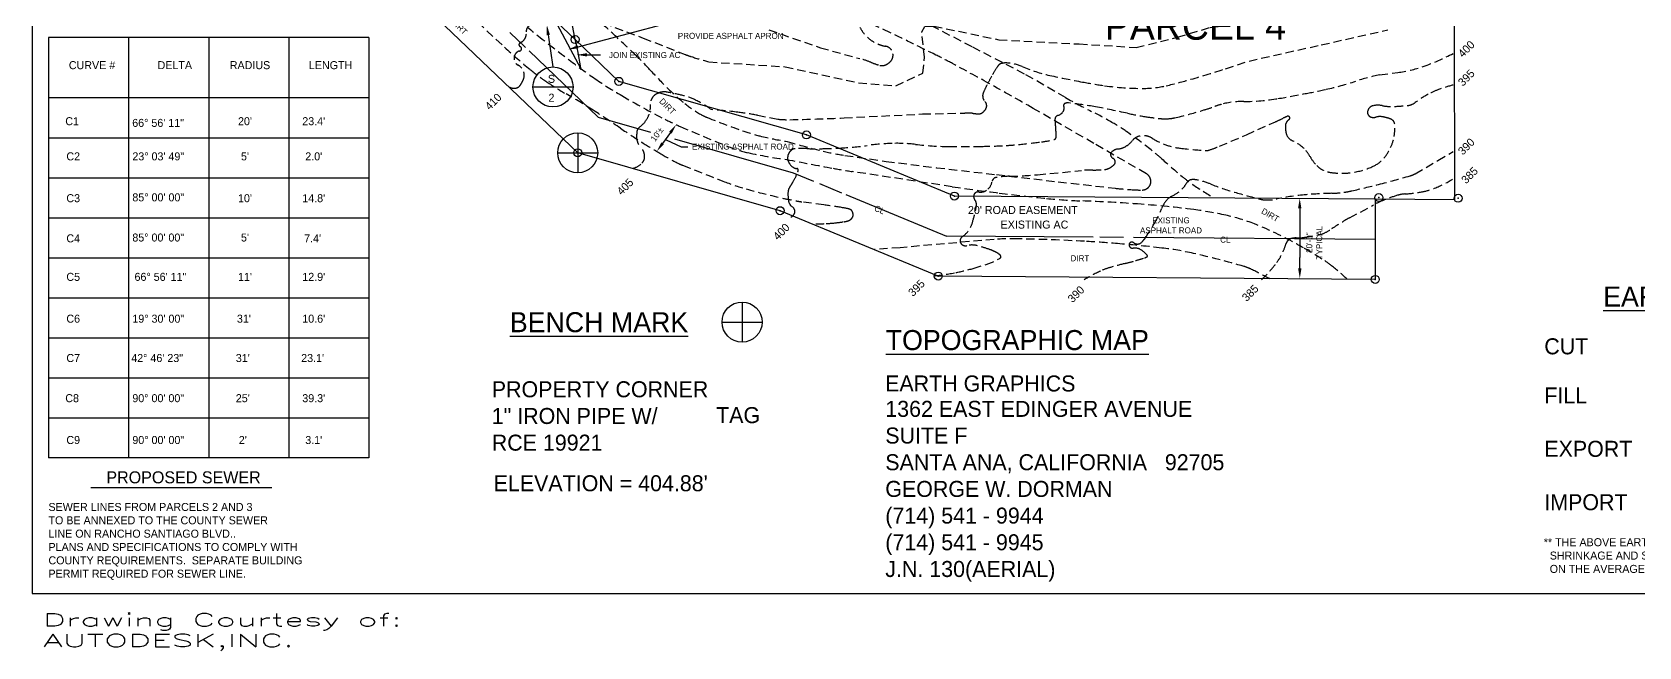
# Model space of a CAD drawing. Extents: x 0 to 7440, y -160 to 5160.
# Drawn here: x 0 to 4817, y -160 to 1683 of the extents above; entities that cross this region are included whole.
import ezdxf
from ezdxf.enums import TextEntityAlignment as Align

# ---------------------------------------------------------------- set-up
doc = ezdxf.new("R2010")
doc.units = 0
doc.header["$LTSCALE"] = 50
doc.header["$MEASUREMENT"] = 0
doc.linetypes.add('DASHED', pattern=[0.75, 0.5, -0.25])
doc.layers.get('0').update_dxf_attribs({"linetype": 'CONTINUOUS'})
for name, color, linetype in [('1', 1, 'CONTINUOUS'), ('2', 5, 'DASHED'), ('3', 3, 'CONTINUOUS'), ('4', 4, 'CONTINUOUS'), ('5', 5, 'CONTINUOUS')]:
    doc.layers.add(name, color=color, linetype=linetype)
doc.styles.add('COMPLEX', font='COMPLEX', dxfattribs={"width": 2, "height": 106.042811})

msp = doc.modelspace()

# ---------------------------------------------------------------- linework, layer by layer
for p, q in [((1565.5, 1722.7), (1645.5, 1573.6)), ((1636.8, 1639.1), (1885.9, 1704.6)), ((289.3, 1666.7), (289.3, 406.7)), ((529.3, 1666.7), (529.3, 406.7)), ((769.3, 1666.7), (769.3, 406.7)), ((1479.6, 1636.9), (1432.6, 1681.8)), ((1547.6, 1674.7), (1561.7, 1578.8)), ((1697.4, 1428.5), (1489.9, 1627)), ((1663.8, 1615.1), (1703.9, 1615.1)), ((1697.4, 1428.5), (1854.4, 1383.7)), ((49.3, 1366.7), (1009.3, 1366.7)), ((1913.5, 1381.9), (1890, 1349.2)), ((1901, 1360.1), (1946.1, 1338.9)), ((1926.3, 1363.1), (2282.1, 1261.5)), ((1946.1, 1338.9), (1966.1, 1338.9)), ((2282.1, 1261.5), (2342.7, 1236.5)), ((49.3, 1246.7), (1009.3, 1246.7)), ((2360.4, 1229.2), (2427, 1201.7)), ((2439.7, 1196.4), (2741.1, 1071.9)), ((49.3, 1126.7), (1009.3, 1126.7)), ((3800.6, 1154.9), (3800.6, 1100.3)), ((3181.6, 1068.5), (2741.1, 1071.9)), ((3271.8, 1067.8), (3201.6, 1068.3)), ((4027.1, 1062), (3301.9, 1067.6)), ((3800.6, 1100.3), (3800.8, 1007.9)), ((49.3, 1006.7), (1009.3, 1006.7)), ((3800.8, 974.9), (3800.8, 1007.9)), ((49.3, 886.7), (1009.3, 886.7)), ((49.3, 766.7), (1009.3, 766.7)), ((49.3, 646.7), (1009.3, 646.7)), ((49.3, 526.7), (1009.3, 526.7)), ((176.4, 318.1), (718.5, 318.1))]:
    msp.add_line(p, q)
for points in [[(1542.7, 1673.9), (1552.6, 1675.4), (1543.3, 1704.3)], [(1638, 1634.3), (1635.5, 1643.9), (1607.7, 1631.5)], [(1663.8, 1610.1), (1663.8, 1620.1), (1633.8, 1615.1)], [(1917.6, 1379), (1909.5, 1384.8), (1931, 1406.3)], [(1894.4, 1347), (1886.2, 1352.7), (1872.9, 1325.4)], [(3795.6, 1154.9), (3805.6, 1154.9), (3800.6, 1184.9)], [(3795.8, 974.9), (3805.8, 974.9), (3800.8, 944.9)]]:
    msp.add_solid(points)
at = {"layer": '1'}
for p, q in [((1009.3, 1666.7), (49.3, 1666.7)), ((49.3, 1666.7), (49.3, 406.7)), ((1009.3, 1666.7), (1009.3, 406.7)), ((1501.7, 1518.8), (1621.7, 1518.8)), ((1009.3, 1486.7), (49.3, 1486.7)), ((1635.8, 1381.4), (1635.8, 1261.4)), ((1575.8, 1321.4), (1695.8, 1321.4)), ((2128.6, 874), (2128.6, 754)), ((2068.6, 814), (2188.6, 814)), ((1009.3, 406.7), (49.3, 406.7))]:
    msp.add_line(p, q, dxfattribs=at)
for centre, radius in [((1628, 1661.1), 12), ((1759.1, 1535.7), 12), ((1635.8, 1321.4), 60), ((2321.6, 1375), 12), ((1635.8, 1321.4), 12), ((2242.6, 1148), 12), ((2765.3, 1191.7), 12), ((4037.8, 1187.1), 12), ((4275.5, 1185.2), 12), ((2716.9, 952), 12), ((4027.2, 942), 12), ((2128.6, 814), 60)]:
    msp.add_circle(centre, radius, dxfattribs=at)
msp.add_arc((875.9, 1464.5), 777.3, 7.8445, 14.6512, dxfattribs=at)
at = {"layer": '2'}
for points in [[(375.3, 2806, -0.016626), (448.7, 2763.1, -0.037399), (479, 2740.6, -0.005701), (595.6, 2637.6, -0.022514), (623.7, 2609.8), (812.1, 2403.2), (1019.7, 2179.4, 0.025375), (1067.5, 2133.3, -0.029264), (1108.7, 2093, -0.052391), (1130.9, 2062.7, 0.033962), (1163.3, 2014.9, 0.021176), (1243.1, 1921.5, 0.019212), (1338.9, 1825.9, 0.008449), (1426.7, 1747.6, 0.008368), (1518, 1671.5, 0.00817), (1610.2, 1599.7, 0.009898), (1688.3, 1543.3, 0.020074), (1767.7, 1492.9, 0.012738), (1897.6, 1421.9, 0.01685), (1943.2, 1400.4, 0.00551), (2085.7, 1340.8, 0.041446), (2145.9, 1322, 0.022016), (2262.5, 1301.4)], [(2264.2, 1355.3, 0.013482), (2371.8, 1326.4, 0.022644), (2436.9, 1313.8), (2560.4, 1295.9), (2711.6, 1276.8), (2891.6, 1256), (3076.8, 1234.4), (3246.8, 1215.3, 0.011307), (3297.8, 1210.8, 0.018786), (3328.6, 1209.9, 0.160744), (3344.2, 1215.3, 0.166018), (3353.2, 1228.5, 0.163616), (3352.2, 1245.7, 0.166211), (3341.1, 1258.5), (3183.6, 1349.6), (3001.6, 1454.3, 0.00353), (2868.4, 1529.7, 0.004347), (2759.3, 1589.1, 0.007483), (2710, 1614.5, 0.00273), (2573.4, 1681.4), (2380.6, 1769.1, -0.022464), (2349.6, 1785.2, -0.008778), (2272.8, 1831.2)], [(1281.3, 1764.4), (1416.6, 1637.7, 0.014276), (1493.1, 1571.4, 0.022917), (1543.6, 1533.7, 0.01943), (1600.7, 1498.3, -0.013632), (1682.6, 1448.8, -0.005938), (1763.7, 1395.3, 0.007074), (1831.9, 1350.5, 0.011192), (1885.5, 1318, 0.011836), (1937.6, 1289.7, 0.02381), (1950.1, 1284, 0.002506), (2071.4, 1236.4, 0.023121), (2140.4, 1213.3, 0.014528), (2252.7, 1184.9)], [(1430.9, 1518.7, 0.130506), (1446, 1514.9, 0.151947), (1458.7, 1519.1, 0.093714), (1463.8, 1524.3, 0.038054), (1472.4, 1539.8, 0.398569), (1457.2, 1584.3, -0.538267), (1453.4, 1622.9, -0.139274), (1461.7, 1626.5, 0.227269), (1466.5, 1629.6, 0.453632), (1463.3, 1639.8, -0.511034), (1461.2, 1649.6, -0.104869), (1464.9, 1652.3, 0.067475), (1470.8, 1655.9, 0.258777), (1481.6, 1683.1, -0.325645), (1493.1, 1704.1, -0.155737)], [(2264.2, 1355.3, -0.017741), (2182.2, 1371.9, -0.027439), (2130.3, 1387.3, -0.007752), (2025, 1426.9, -0.038183), (2004.4, 1436.8, -0.034852), (1957, 1469.1, -0.028918), (1905.2, 1515, -0.01305), (1851.5, 1571.2, 0.017864), (1811.9, 1611.9, 0.002591), (1754.8, 1666, 0.002933), (1703.7, 1713.3, 0.004885)], [(1712.3, 1710.4), (1832, 1665.5), (1957.6, 1616.3, 0.016773), (1976.4, 1609.7, 0.006117), (2028.6, 1594)], [(2036.9, 1450.8, -0.011718), (2115.7, 1443.1, -0.015601), (2174.5, 1434.1), (2236.9, 1422.1, 0.029924), (2271.5, 1420.8, 0.006356), (2434.3, 1426.1), (2669.8, 1437.8), (2796.9, 1440.6, -0.032143), (2821, 1439.5, 0.038682), (2841, 1438.7, 0.148951), (2848.6, 1441.4, 0.081409), (2858.6, 1451.7, 0.359882), (2856.8, 1475.5, -0.306161), (2852, 1502.3, -0.013439), (2863, 1525.1, -0.011393), (2877.2, 1551.4, -0.009464), (2892.6, 1577.2, -0.034055), (2897.5, 1584, -0.153435), (2905.1, 1588.9, -0.079454), (2922.3, 1590.8, -0.090187), (2968, 1580.2, 0.048306), (3051.1, 1553.5, 0.007373), (3149.8, 1533.5, 0.011115), (3215.7, 1522.6, 0.035102), (3330.8, 1514.5, 0.057917), (3400.5, 1522.5, 0.012022), (3474.3, 1541.8, 0.008441), (3578.1, 1573.4), (3648.6, 1596.6), (3865, 1645.1), (4064.9, 1689.8, -0.031661)], [(2209.1, 1690.1), (2363.5, 1636.5), (2481.7, 1603.9, -0.02533), (2514.5, 1592.7, 0.030123), (2542.1, 1583.5, 0.153715), (2556.7, 1584.2, 0.111324), (2573.4, 1595, 0.604866), (2558.6, 1641, -0.237231), (2482, 1697.7, -0.025194)], [(3543.1, 1186.8, -0.014761), (3479.8, 1226.5, -0.027703), (3448, 1250.4, -0.008342), (3386.9, 1303.6, 0.016469), (3355.5, 1330, 0.012895), (3284.6, 1383, 0.022369), (3241.7, 1410.5, 0.016779), (3176.7, 1445.4, -0.013986), (3098.6, 1486.8), (2975.8, 1557.6), (2818.6, 1638.9), (2636.9, 1733.1, 0.011596)], [(2275.5, 1128.7, 0.091638), (2284.2, 1136.8, 0.141024), (2286.9, 1144.2, 0.272189), (2279.3, 1159.5, -0.212085), (2267.8, 1177.3, -0.047983), (2266.3, 1203.3, -0.107281), (2269.2, 1214.6, -0.038972), (2274.3, 1223.2, 0.026577), (2282.1, 1235.5, 0.03449), (2295.9, 1264.4, 0.15429), (2296.4, 1271.7, 0.365045), (2292.3, 1274.7, -0.165892), (2282.6, 1277.3, -0.1318), (2267.8, 1294.4, -0.171327), (2265.7, 1311.9, -0.141939), (2274.5, 1327.7, -0.179709), (2287.7, 1333.8, -0.030151), (2322.9, 1334.2, 0.021579), (2372.1, 1333.9), (2421.1, 1335.8, 0.023564), (2503.6, 1343.3, -0.026103), (2578.2, 1349.6, -0.037421), (2648.8, 1346.7, 0.026727), (2747.5, 1340.4, 0.006755), (2846.7, 1340.7, 0.009123), (2920.2, 1343.3, 0.011993), (2957.8, 1346.3, 0.006547), (3026.3, 1354.1, 0.031646), (3065.7, 1361.8, 0.24972), (3069.6, 1365.4, 0.086323), (3070.3, 1369.4, 0.013636), (3069.4, 1394.7, 0.024746), (3067.7, 1410.7, -0.036209), (3066.7, 1421.6, -0.345965), (3075.9, 1433.7, 0.225389), (3092.6, 1447.7, 0.199411), (3093.1, 1461.8, -0.391451), (3096.1, 1469.2, -0.136674), (3107.2, 1471, -0.018389), (3187.9, 1459.2, -0.008449), (3284.6, 1439.8, 0.014988), (3339.2, 1429.6, 0.015235), (3384.1, 1424, 0.035295), (3403.7, 1423.5, 0.047207), (3429.9, 1427.2, 0.014415), (3513.5, 1449.8, 0.011728), (3545.6, 1460.4, -0.018438), (3566.1, 1466.8, -0.068464), (3632.6, 1475.5, 0.044416), (3735.3, 1483.9, 0.00514), (3817, 1498.8, 0.006681), (3879.6, 1511.8, 0.025029), (3968.5, 1536.2, -0.031147), (4040.2, 1554.9), (4094.5, 1562, 0.04893), (4170.6, 1580.2, 0.038871), (4260.9, 1619.4)], [(1803.5, 1275.4, 0.11487), (1828.4, 1290.4, 0.182854), (1836.3, 1307.3, 0.216408), (1825.1, 1338, -0.20227), (1812.3, 1370.3, -0.016882), (1813.1, 1384.6, -0.061161), (1814, 1388.5, -0.149783), (1821, 1398.1, 0.07021), (1838.5, 1415.6, 0.17861), (1853.8, 1465.9, -0.280333), (1870.2, 1496.8, -0.054991), (1881.7, 1502, -0.064807), (1892.2, 1504, -0.059724), (1904.9, 1503.2, -0.015973), (1951.1, 1493.2, -0.053902), (1991.2, 1478.5, -0.043019), (2036.9, 1450.8)], [(2703.3, 952.2, 0.019481), (2769.3, 962.3, 0.024115), (2821.7, 975), (2860.3, 986.7, 0.054343), (2901.8, 1005.3, 0.375787), (2904.2, 1012.4, 0.133626), (2901, 1016.4, 0.044767), (2888.1, 1024.4, 0.032398), (2870.5, 1031.8, 0.0165), (2834.7, 1042.9, 0.130438), (2802.8, 1043.2, -0.260425), (2786.6, 1047.5, -0.47561), (2788.5, 1069.7, 0.172379), (2819, 1111.4, 0.017009), (2828.5, 1147.8, 0.037058), (2831.1, 1164.9, 0.187249), (2826.3, 1180.6, -0.227063), (2823.3, 1194.1, -0.393365), (2838, 1204, 0.22395), (2865.2, 1212, 0.17069), (2878.5, 1236.1, -0.318386), (2889.7, 1247.3, -0.037768), (2930.5, 1251.1, 0.01845), (3014.2, 1255.8), (3146.6, 1268.3, -0.021935), (3180.2, 1269.8, 0.021133), (3215.1, 1271.3, 0.09085), (3227.8, 1274.7, 0.064853), (3243.1, 1284.7, 0.543501), (3240.4, 1305.2, -0.550987), (3238, 1325.4, -0.142783), (3255.6, 1332.9, 0.10658), (3279.6, 1341.1, 0.095507), (3299.4, 1358.8, -0.141437), (3313.9, 1369.7, -0.235692), (3358.4, 1365.1, 0.112979), (3442.7, 1335.2, 0.012821), (3519.4, 1328.3, 0.097516), (3529.5, 1329.6, 0.017171), (3559.7, 1340.9, 0.006264), (3640.8, 1375.7), (3727.7, 1414.3, 0.008107), (3750.8, 1425.1, -0.01491), (3763.4, 1430.8, -0.921282), (3768.5, 1421, 0.260528), (3757.6, 1401.3, 0.038231), (3759, 1384, 0.064871), (3761.9, 1374.2, 0.188891), (3778.5, 1357.8, -0.098722), (3814.4, 1333, -0.06543), (3833.4, 1307.4, 0.068529), (3851.7, 1283.1, 0.156033), (3889.9, 1263.2, 0.087464), (3965.6, 1263.6, 0.068167), (4023.8, 1282.6, 0.10887), (4054.1, 1306.5, 0.064104), (4073.1, 1336.9, 0.064593), (4083.6, 1370.8, 0.062908), (4085.3, 1408.3, 0.207464), (4079.7, 1418.8, 0.082892), (4071.2, 1423.5, 0.037704), (4050.5, 1429.2, 0.115762), (4028.9, 1428.3, -0.161559), (4013.3, 1429.1, -0.381051), (4004.3, 1446.6, -0.292216), (4022.2, 1463, -0.091509), (4047.6, 1462.9, 0.061011), (4085.5, 1460.4, 0.007681), (4123.1, 1463.1, 0.037592), (4130.6, 1464.3, 0.103532), (4147, 1472.1, -0.04048), (4185.6, 1496.8, -0.033095), (4216.9, 1510.9, -0.024739), (4260.7, 1524.7)], [(3942.9, 942.6, 0.017608), (3895.9, 983.1, 0.031484), (3867.5, 1003, 0.005101), (3811.8, 1036.3, 0.008445), (3777.7, 1055.6, 0.029416), (3665.1, 1108.1, 0.040569), (3579, 1134.4, 0.021736), (3483.3, 1151.1, 0.013247), (3324.9, 1167.3, 0.010046), (3145.7, 1177.3, -0.017312), (3041.8, 1184.6, -0.004569), (2899.5, 1200.9, -0.004614), (2758.8, 1219.6), (2459, 1265.3, -0.007301), (2401.3, 1275, -0.003022), (2262.5, 1301.4)], [(3153.9, 940.8, -0.023648), (3203.5, 967.1, -0.042215), (3233.1, 978, -0.006193), (3277.2, 989.7, 0.008666), (3308.6, 998.2, 0.012153), (3335.6, 1006.6, 0.044354), (3342.6, 1009.8, 0.472542), (3343.4, 1014.2, 0.072322), (3325.4, 1030.2, 0.18718), (3301.4, 1035.3, -0.363224), (3289.5, 1042.4, -0.757976), (3303.1, 1051.9, 0.390266), (3326.7, 1053.3, 0.044197), (3338.5, 1067.8, 0.016625), (3364.8, 1109.9, 0.036017), (3386.2, 1153.8, -0.067587), (3399.1, 1176.5, -0.115276), (3417.5, 1191.6, 0.074878), (3447.4, 1212.4, 0.080049), (3460.9, 1230.2, -0.150246), (3469.5, 1238.7, -0.105735), (3478.1, 1241.1, -0.064939), (3492.5, 1240.1, -0.045243), (3533, 1228, 0.025134), (3605, 1203.4, 0.006924), (3680.9, 1182.8, 0.04078), (3694, 1180.5, 0.076401), (3733.4, 1183.1, -0.034361), (3819.7, 1195.9, -0.013377), (3897.3, 1200, 0.029445), (3932.5, 1203, 0.02001), (3956.7, 1207.4, 0.00597), (4036.8, 1226.6, 0.00953), (4131.6, 1252.5, 0.056626), (4146.9, 1258.9), (4214.9, 1298.4), (4261.1, 1325.6)], [(3685.5, 940.4, 0.020478), (3711.1, 967.1, 0.022964), (3731.8, 992.7, 0.088123), (3759.2, 1048.6, -0.261138), (3775.1, 1064.3, -0.068328), (3789.7, 1066.2, 0.039974), (3814.9, 1068.1, 0.008566), (3861.6, 1076.2, 0.052207), (3869, 1078.5, 0.04934), (3894.6, 1092.3, -0.022183), (3949.5, 1126.1), (4021.5, 1165.2, -0.025618), (4052.7, 1179.6, -0.020293), (4093.6, 1194, -0.058778), (4116.9, 1198.2, 0.028134), (4165.9, 1204.1, 0.052938), (4204.9, 1215.4, 0.035879), (4258.6, 1242)], [(2350.2, 1108.9, 0.014979), (2380.6, 1109.3, 0.017162), (2407.1, 1111.3, 0.007615), (2434.3, 1114.8, 0.021193), (2444, 1116.6, 0.166801), (2457.7, 1125.2, 0.205469), (2461.4, 1137.9, 0.132124), (2457.2, 1148.2, 0.172513), (2449.9, 1152.9, 0.017822), (2430.2, 1156.9, 0.006346), (2374.2, 1165.4), (2308.1, 1174.5, -0.011935), (2290.2, 1177.4, -0.005641), (2252.7, 1184.9)], [(3711.4, 943.3, 0.014477), (3655, 972.6, 0.041258), (3634.2, 980.6, 0.016153), (3481.8, 1020, 0.026484), (3387.2, 1036, 0.006929), (3261.3, 1048.7, 0.008285), (3155.7, 1056.1, 0.007966), (2956.8, 1063.6, 0.02202), (2884.7, 1062), (2602.5, 1037), (2525.4, 1031.4)]]:
    msp.add_lwpolyline(points, format="xyb", dxfattribs=at)
msp.add_lwpolyline([(2028.6, 1594), (2257.6, 1579.6), (2477.7, 1531.5), (2589.7, 1522.4), (2670.7, 1560.2), (2675.3, 1607.9), (2667.4, 1684.2), (2676.1, 1699.9), (2703.9, 1701.1), (2898.9, 1660.4), (3139, 1647.8), (3310.3, 1637.3), (3434.5, 1667.7), (3531.6, 1697.3), (3735.6, 1719.7), (3921.2, 1739), (4109, 1812.5), (4241.2, 1866.7), (4306.7, 1897), (4419, 1970.6), (4500.6, 2015.1)], dxfattribs=at)
at = {"layer": '3'}
msp.add_circle((1561.7, 1518.8), 60, dxfattribs=at)
at = {"layer": '4'}
for p, q in [((1635.8, 1321.4), (300, 2599.1)), ((1628, 1661.1), (1573.9, 1951.3)), ((1628, 1661.1), (1572.4, 1714.3)), ((4264.1, 1703.6), (4264.6, 1180.2)), ((1759.1, 1535.7), (1628, 1661.1)), ((2321.6, 1375), (1759.1, 1535.7)), ((2765.3, 1191.7), (2321.6, 1375)), ((2242.6, 1148), (1635.8, 1321.4)), ((4026.9, 1182), (2765.3, 1191.7)), ((4264.6, 1180.2), (4026.9, 1182)), ((4026.9, 1182), (4027.2, 942)), ((2716.9, 952), (2242.6, 1148)), ((4027.2, 942), (2716.9, 952))]:
    msp.add_line(p, q, dxfattribs=at)
at = {"layer": '5'}
for p, q in [((0, 5160), (0, 0)), ((0, 0), (7440, 0))]:
    msp.add_line(p, q, dxfattribs=at)
for p in [(1628, 1661.1), (1628, 1661.1), (1759.1, 1535.7), (1759.1, 1535.7), (2321.6, 1375), (1635.8, 1321.4), (2765.3, 1191.7), (2765.3, 1191.7), (2765.3, 1191.7), (2765.3, 1191.7), (4037.8, 1187.1), (4275.5, 1185.2), (2242.6, 1148), (2716.9, 952), (2716.9, 952), (4027.2, 942)]:
    msp.add_point(p, dxfattribs=at)

# ---------------------------------------------------------------- texts
for s, rotation, p in [('DIRT', 315, (1274.4, 1693.1)), ('DIRT', 315, (1898.5, 1454.4)), ("10'%%P", 54, (1880.9, 1371.6)), ('CL', 337, (2537.5, 1142.6)), ('DIRT', 330, (3707.9, 1127.2)), ('20\'-0"', 90, (3838.2, 1052.1)), ('TYPICAL', 90, (3868.2, 1052.1))]:
    msp.add_text(s, height=18, rotation=rotation).set_placement(p, align=Align.CENTER)
for s, height, p in [('PROVIDE ASPHALT APRON', 18, (1936, 1663.1)), ('JOIN EXISTING AC', 18, (1729.6, 1605.4)), ('66%%D 56\' 11"', 24, (300.1, 1399.1)), ("20'", 24, (617.3, 1404.2)), ("23.4'", 24, (810, 1404.2)), ('EXISTING ASPHALT ROAD', 18, (1978.6, 1331.2)), ('23%%D 03\' 49"', 24, (300.5, 1298.8)), (" 5'", 24, (617.3, 1298.8)), (" 2.0'", 24, (810, 1298.8)), ('85%%D 00\' 00"', 24, (300.5, 1175.9)), ("10'", 24, (617.3, 1173.4)), ("14.8'", 24, (810, 1173.4)), ('85%%D 00\' 00"', 24, (300.5, 1055.5)), (" 5'", 24, (617.3, 1055.5)), (" 7.4'", 24, (806.7, 1053)), ('66%%D 56\' 11"', 24, (307, 937.6)), ("11'", 24, (617.3, 937.6)), ("12.9'", 24, (810, 937.6)), ('19%%D 30\' 00"', 24, (300.5, 812.2)), ("31'", 24, (614, 812.2)), ("10.6'", 24, (810, 812.2)), ('42%%D 46\' 23"', 24, (297.2, 694.3)), ("31'", 24, (610.7, 694.3)), ("23.1'", 24, (806.7, 694.3)), ('90%%D 00\' 00"', 24, (300.5, 573.9)), ("25'", 24, (610.7, 573.9)), ("39.3'", 24, (810, 573.9)), ('90%%D 00\' 00"', 24, (300.5, 448.5)), (" 2'", 24, (610.7, 448.5)), (" 3.1'", 24, (810, 448.5)), ('SEWER LINES FROM PARCELS 2 AND 3', 24, (49, 247.8)), ('TO BE ANNEXED TO THE COUNTY SEWER', 24, (49, 207.8)), ('LINE ON RANCHO SANTIAGO BLVD..', 24, (49, 167.8)), ('PLANS AND SPECIFICATIONS TO COMPLY WITH', 24, (49, 127.8)), ('** THE ABOVE EARTH VOLUME QUANTITIES DO NOT INCLUDE', 24, (4532.3, 142.1)), ('COUNTY REQUIREMENTS.  SEPARATE BUILDING ', 24, (49, 87.8)), ('  SHRINKAGE AND SUBSIDENCE AND ARE APPROXIMATE BASED', 24, (4532.3, 102.1)), ('PERMIT REQUIRED FOR SEWER LINE.', 24, (49, 47.8)), ('  ON THE AVERAGE END AREAS.', 24, (4532.3, 62.1))]:
    msp.add_text(s, height=height).set_placement(p)
for s, p in [('400', (4289.6, 1605.3)), ('395', (4289.6, 1519.1)), ('390', (4289.6, 1312.9)), ('385', (4299.4, 1226.7))]:
    msp.add_text(s, height=24, rotation=45).set_placement(p)
for s, p in [('410', (1409.9, 1485.4)), ('405', (1805.2, 1230.5)), ('400', (2273.8, 1095.5)), ('395', (2678.9, 926.8)), ('390', (3157.3, 908.1)), ('385', (3679.5, 911.8))]:
    msp.add_text(s, height=24, rotation=45).set_placement(p, align=Align.RIGHT)
for s, p in [('C1', (140.4, 1404.2)), ('C2', (143.7, 1298.8)), ('C3', (143.7, 1173.4)), ('C4', (143.7, 1053)), ('C5', (143.7, 937.6)), ('C6', (143.7, 812.2)), ('C7', (143.7, 694.3)), ('C8', (140.4, 573.9)), ('C9', (143.7, 448.5))]:
    msp.add_text(s, height=24).set_placement(p, align=Align.RIGHT)
for s, height, p in [("20' ROAD EASEMENT", 24, (2970.3, 1138)), ('EXISTING AC', 24, (3005.3, 1094.3)), ('EXISTING', 18, (3414.6, 1109.9)), ('ASPHALT ROAD', 18, (3414.6, 1079.9)), ('CL', 18, (3577.5, 1052.1)), ('DIRT', 18, (3141.5, 996.3))]:
    msp.add_text(s, height=height).set_placement(p, align=Align.CENTER)
at = {"layer": '1'}
for s, height, p in [('CURVE #', 24, (179.6, 1572.2)), ('DELTA', 24, (427.8, 1572.2)), ('RADIUS', 24, (653.2, 1572.2)), ('LENGTH', 24, (894.9, 1572.2)), ('S', 24, (1557.1, 1531.2)), ('2', 24, (1557.1, 1474.6)), ('%%UEARTH QUANTITIES', 60, (5098.2, 860.4)), ('%%UBENCH MARK', 60, (1699.7, 783.7)), ('%%UTOPOGRAPHIC MAP', 60, (2953.8, 730.1)), ('PROPOSED SEWER', 36, (454, 330.6))]:
    msp.add_text(s, height=height, dxfattribs=at).set_placement(p, align=Align.CENTER)
for s, p in [('CUT', (4533.9, 717.4)), ('PROPERTY CORNER', (1378.1, 588.6)), ('EARTH GRAPHICS', (2557.5, 606)), ('1362 EAST EDINGER AVENUE', (2558, 529.9)), ('FILL', (4533.9, 570.1)), ('1" IRON PIPE W/', (1378.1, 508.6)), ('TAG', (2050.7, 511.1)), ('SUITE F', (2558, 449.9)), ('RCE 19921', (1378.1, 428.6)), ('EXPORT', (4533.9, 410.1)), ('SANTA ANA, CALIFORNIA   92705', (2558, 369.9)), ("ELEVATION = 404.88'", (1383.7, 306.9)), ('GEORGE W. DORMAN', (2558, 289.9)), ('IMPORT', (4533.9, 250.1)), ('(714) 541 - 9944', (2558, 209.9)), ('(714) 541 - 9945', (2558, 129.9)), ('J.N. 130(AERIAL)', (2558, 49.9))]:
    msp.add_text(s, height=48, dxfattribs=at).set_placement(p)
at = {"layer": '2', "style": 'COMPLEX', "width": 2}
for s, p in [('Drawing Courtesy of:', (32.4, -97.7)), ('AUTODESK,INC.', (32.4, -159.6))]:
    msp.add_text(s, height=38.175, dxfattribs=at).set_placement(p)
at = {"layer": '4'}
msp.add_text('PARCEL 4', height=84, dxfattribs=at).set_placement((3487.9, 1660.4), align=Align.CENTER)

doc.saveas('drawing.dxf')
